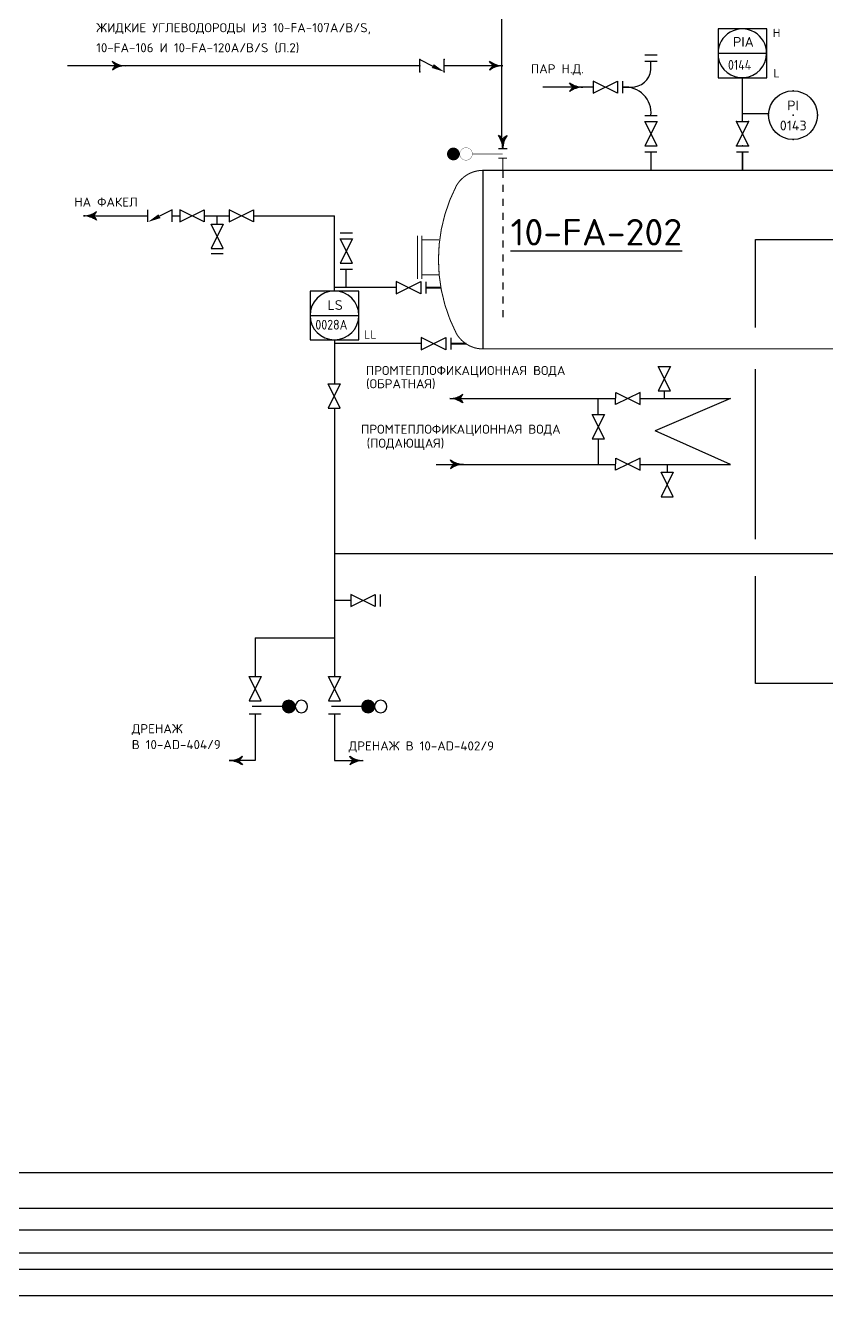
# Model space of a CAD drawing. Extents: x 78 to 490, y 181 to 404.
# Drawn here: x 131.64 to 143.13, y 185.82 to 204.04 of the extents above; entities that cross this region are included whole.
import ezdxf
from ezdxf.enums import TextEntityAlignment as Align

# ---------------------------------------------------------------- set-up
doc = ezdxf.new("R2010")
doc.units = 0
doc.linetypes.add('DASH', pattern=[0.15625, 0.09375, -0.0625])
doc.linetypes.add('SDASH', pattern=[0.09375, 0.046875, -0.046875])
doc.layers.get('0').update_dxf_attribs({"linetype": 'CONTINUOUS'})
for name, color, linetype in [('IN-ATTRIBS', 7, 'CONTINUOUS'), ('IN-EQUIPMENT', 7, 'CONTINUOUS'), ('IN-INST-TAP', 7, 'CONTINUOUS'), ('IN-INSTRUMENT', 7, 'SDASH'), ('IN-MAJ-PROC', 7, 'CONTINUOUS'), ('IN-MIN-PROC', 7, 'CONTINUOUS'), ('IN-SOFTWARE', 7, 'CONTINUOUS')]:
    doc.layers.add(name, color=color, linetype=linetype)
doc.styles.add('ATTRIBS', font='SIMPLEX', dxfattribs={"width": 0.8, "height": 0.125})
doc.styles.add('NARROW', font='simplex', dxfattribs={"width": 0.75, "height": 0.1})
doc.styles.add('S1', font='simplex.shx')
doc.styles.add('SIMPLEX', font='SIMPLEX.shx')

# ---------------------------------------------------------------- blocks, each defined once
blk = doc.blocks.new('PE2')
for points in [[(0, 0, 0.150368), (0.188, 0.062, 0.150368)], [(0.125, 0, 0.206864), (0.188, 0.062, 0.206864)], [(0.125, 0, -0.206864), (0.188, -0.062, -0.206864)]]:
    blk.add_lwpolyline(points, format="xyb")
blk.add_arc((-0.008, -0.336), 0.336, 54.4623, 88.6678)
for points in [[(0, 0), (0.125, 0), (0.04, 0.003), (0.141, 0.008)], [(0, 0), (0.125, 0), (0.04, -0.003), (0.141, -0.008)], [(0.04, 0.003), (0.141, 0.008), (0.079, 0.011), (0.156, 0.019)], [(0.079, 0.011), (0.156, 0.019), (0.117, 0.024), (0.169, 0.031)], [(0.117, 0.024), (0.169, 0.031), (0.154, 0.041), (0.179, 0.046)], [(0.154, 0.041), (0.179, 0.046), (0.188, 0.062)], [(0.04, -0.003), (0.141, -0.008), (0.079, -0.011), (0.156, -0.019)], [(0.079, -0.011), (0.156, -0.019), (0.117, -0.024), (0.169, -0.031)], [(0.117, -0.024), (0.169, -0.031), (0.154, -0.041), (0.179, -0.046)], [(0.154, -0.041), (0.179, -0.046), (0.188, -0.062)]]:
    blk.add_solid(points)
blk = doc.blocks.new('VALVTEXT')
at = {"layer": 'IN-ATTRIBS'}
for p in [(0, 0.0625), (0, 0), (0.25, 0.0625), (0.25, 0), (0, -0.0625), (0.25, -0.0625)]:
    blk.add_point(p, dxfattribs=at)
at = {"layer": 'IN-ATTRIBS', "style": 'S1', "flags": 1}
for tag, p in [('IDNUM', (0.125, 0.5625)), ('DWGNO', (0.125, 0.4375)), ('FILENO', (0.125, 0.3125))]:
    blk.add_attdef(tag, text='', height=0.1, dxfattribs=at).set_placement(p, align=Align.CENTER)
at = {"layer": 'IN-ATTRIBS', "style": 'S1'}
for tag, p in [('MODE', (0.125, 0.078125)), ('SIZE', (0.125, -0.1875))]:
    blk.add_attdef(tag, text='', height=0.1, dxfattribs=at).set_placement(p, align=Align.CENTER)
blk = doc.blocks.new('BUBTEXT')
at = {"layer": 'IN-ATTRIBS'}
for p in [(0, 0.25), (-0.25, 0), (0, 0), (0.25, 0), (0, -0.25)]:
    blk.add_point(p, dxfattribs=at)
at = {"layer": 'IN-ATTRIBS', "flags": 1}
for tag, style, width, p in [('IDNUM', 'ATTRIBS', 0.8, (0.009, 0.584)), ('DWGNO', 'ATTRIBS', 0.8, (0.003, 0.447)), ('FILENO', 'ATTRIBS', 0.8, (-0.003, 0.311)), ('LOC', 'ATTRIBS', 0.8, (-0.08, -0.422)), ('SIG', 'ATTRIBS', 0.8, (-0.087, -0.563)), ('INSTALL', 'ATTRIBS', 0.8, (-0.087, -0.699)), ('SERV', 'ATTRIBS', 0.8, (-0.083, -0.838)), ('DATE', 'ATTRIBS', 0.8, (-0.088, -0.969)), ('DES', 'NARROW', 0.75, (-0.087, -1.102)), ('CSYS', 'NARROW', 0.75, (-0.087, -1.243))]:
    blk.add_attdef(tag, text='', height=0.1, dxfattribs=dict(at, style=style, width=width)).set_placement(p, align=Align.CENTER)
at = {"layer": 'IN-ATTRIBS', "style": 'ATTRIBS', "flags": 1}
blk.add_attdef('SYSCDI', text='', height=0.1, dxfattribs=at).set_placement((-0.312, 0.312), align=Align.RIGHT)
at = {"layer": 'IN-ATTRIBS', "style": 'S1'}
for tag, p in [('XT', (0.324, 0.257)), ('A1', (0.323, 0.115)), ('A2', (0.323, -0.035)), ('A3', (0.323, -0.185)), ('RES', (0.323, -0.342))]:
    blk.add_attdef(tag, p, '', height=0.1, dxfattribs=at)
at = {"layer": 'IN-ATTRIBS', "style": 'ATTRIBS'}
blk.add_attdef('SYSCDV', text='', height=0.1, dxfattribs=at).set_placement((-0.312, 0.141), align=Align.RIGHT)
at = {"layer": 'IN-ATTRIBS', "style": 'S1'}
for tag, p in [('INSTTYPE', (0, 0.05)), ('TAGNUM', (0.002, -0.156)), ('MD', (0.402, -0.565)), ('SZ', (0.402, -0.696))]:
    blk.add_attdef(tag, text='', height=0.1, dxfattribs=at).set_placement(p, align=Align.CENTER)

msp = doc.modelspace()

# ---------------------------------------------------------------- hatches: boundary and pattern name
h = msp.add_hatch(color=2)
edge = h.paths.add_edge_path()
edge.add_arc((137.776, 202.196), 0.0893, -90, 90, ccw=False)
edge.add_arc((137.776, 202.196), 0.0893, 90, 270, ccw=False)
h = msp.add_hatch()
h.set_pattern_fill('ANSI37', color=2, scale=0.00014, style=0)
h.set_pattern_definition([(45, (-188.3338537, -90.22304136), (-0.00031430896424, 0.00031430896424), []), (135, (-188.3338537, -90.22304136), (-0.00031430896424, -0.00031430896424), [])])
edge = h.paths.add_edge_path()
edge.add_arc((135.416, 194.272), 0.0892, 90, 270)
edge.add_arc((135.416, 194.272), 0.0892, 270, 450)
h = msp.add_hatch()
h.set_pattern_fill('ANSI37', color=2, scale=0.00014, style=0)
h.set_pattern_definition([(45, (-187.19694793, -90.22304136), (-0.00031430896424, 0.00031430896424), []), (135, (-187.19694793, -90.22304136), (-0.00031430896424, -0.00031430896424), [])])
edge = h.paths.add_edge_path()
edge.add_arc((136.553, 194.272), 0.0892, 90, 270)
edge.add_arc((136.553, 194.272), 0.0892, 270, 450)

# ---------------------------------------------------------------- linework, layer by layer
at = {"color": 2}
for p, q in [((137.646, 203.375), (137.646, 203.55)), ((140.521, 203.617), (140.696, 203.617)), ((140.521, 203.529), (140.696, 203.529)), ((140.609, 203.404), (140.609, 203.529)), ((140.521, 202.75), (140.696, 202.75)), ((138.421, 202.275), (138.546, 202.275)), ((133.396, 201.221), (133.396, 201.396)), ((134.388, 201.19), (134.388, 201.306)), ((136.153, 201.067), (136.328, 201.067)), ((136.328, 200.98), (136.153, 200.63)), ((136.328, 200.63), (136.153, 200.98)), ((136.153, 200.98), (136.328, 200.98)), ((134.303, 200.769), (134.477, 200.769)), ((136.153, 200.63), (136.328, 200.63)), ((136.153, 200.542), (136.328, 200.542)), ((136.24, 200.28), (136.24, 200.542)), ((140.887, 198.798), (140.712, 199.148)), ((140.712, 199.148), (140.887, 199.148)), ((140.887, 199.148), (140.712, 198.798)), ((140.712, 198.798), (140.887, 198.798)), ((136.732, 195.706), (136.732, 195.881)), ((136.305, 195.794), (136.065, 195.794)), ((135.022, 194.355), (134.847, 194.705)), ((135.022, 194.705), (134.847, 194.355)), ((134.847, 194.705), (135.022, 194.705)), ((136.159, 194.355), (135.984, 194.705)), ((136.159, 194.705), (135.984, 194.355)), ((135.984, 194.705), (136.159, 194.705)), ((134.847, 194.355), (135.022, 194.355)), ((135.33, 194.27), (134.892, 194.27)), ((135.984, 194.355), (136.159, 194.355)), ((136.466, 194.27), (136.029, 194.27)), ((134.847, 194.169), (135.022, 194.169)), ((135.984, 194.169), (136.159, 194.169))]:
    msp.add_line(p, q, dxfattribs=at)
at = {"linetype": 'Continuous'}
for p, q in [((141.571, 203.64), (142.271, 203.64)), ((142.109, 200.971), (143.259, 200.971)), ((142.109, 199.707), (142.109, 200.971)), ((135.721, 199.881), (136.411, 199.881)), ((135.721, 199.881), (136.421, 199.881)), ((142.109, 196.67), (142.109, 199.109)), ((140.799, 198.798), (140.799, 198.689)), ((140.846, 197.631), (140.846, 197.745)), ((142.109, 194.603), (142.109, 196.141))]:
    msp.add_line(p, q, dxfattribs=at)
at = {"color": 5, "linetype": 'Continuous'}
for p, q in [((139.781, 203.154), (139.06, 203.154)), ((132.596, 201.309), (133.396, 201.309)), ((133.746, 201.309), (133.852, 201.309)), ((134.202, 201.309), (134.559, 201.309)), ((134.909, 201.309), (135.495, 201.311)), ((135.495, 201.311), (136.071, 201.311)), ((136.071, 200.231), (136.071, 201.311)), ((136.961, 200.28), (136.071, 200.28)), ((136.071, 199.531), (136.071, 198.902)), ((137.316, 199.476), (136.071, 199.476)), ((137.725, 198.688), (139.478, 198.688)), ((139.485, 198.688), (140.102, 198.688)), ((139.854, 198.46), (139.854, 198.687)), ((140.452, 198.688), (140.594, 198.688)), ((140.571, 198.688), (141.751, 198.688)), ((141.751, 198.688), (140.67, 198.227)), ((136.071, 198.552), (136.071, 197.203)), ((141.751, 197.745), (140.67, 198.227)), ((139.854, 198.11), (139.854, 197.745)), ((137.527, 197.745), (140.102, 197.745)), ((140.452, 197.745), (141.751, 197.745)), ((136.071, 197.203), (136.071, 195.987)), ((143.609, 196.462), (136.071, 196.462)), ((136.071, 195.987), (136.071, 194.705)), ((134.935, 195.255), (134.935, 194.705)), ((134.935, 195.255), (136.071, 195.255)), ((134.934, 194.169), (134.935, 193.496)), ((136.071, 194.169), (136.071, 193.496)), ((134.935, 193.496), (134.563, 193.496)), ((136.071, 193.496), (136.48, 193.496))]:
    msp.add_line(p, q, dxfattribs=at)
at = {"color": 3}
for p, q in [((102.654, 187.59), (170.133, 187.59)), ((116.38, 187.08), (277.715, 187.08)), ((116.213, 186.766), (277.81, 186.766)), ((106.748, 186.436), (278.396, 186.436))]:
    msp.add_line(p, q, dxfattribs=at)
at = {"color": 5}
msp.add_line((105.865, 186.205), (278.747, 186.205), dxfattribs=at)
at = {"color": 6}
msp.add_line((79.948, 185.824), (463.566, 185.824), dxfattribs=at)
for points in [[(142.271, 203.586), (142.271, 203.99), (141.571, 203.99), (141.571, 203.586)], [(141.571, 203.586), (141.571, 203.29), (142.271, 203.29), (142.271, 203.586)], [(136.421, 199.827), (136.421, 200.231), (135.721, 200.231), (135.721, 199.827)], [(135.721, 199.881), (135.721, 199.531), (136.421, 199.531), (136.421, 199.827)]]:
    msp.add_lwpolyline(points)
at = {"color": 2}
for points in [[(137.296, 203.375), (137.296, 203.55), (137.482, 203.457)], [(133.746, 201.221), (133.746, 201.396), (133.561, 201.304)]]:
    msp.add_lwpolyline(points, dxfattribs=at)
at = {"color": 5, "linetype": 'Continuous'}
for points in [[(139.505, 203.154, -0.206864), (139.443, 203.217, -0.206864)], [(139.63, 203.154, 0.150368), (139.443, 203.092, 0.150368)], [(139.505, 203.154, 0.206864), (139.443, 203.092, 0.206864)], [(132.471, 201.309, 0.150368), (132.659, 201.371, 0.150368)], [(132.596, 201.309, 0.206864), (132.659, 201.371, 0.206864)], [(132.596, 201.309, -0.206864), (132.659, 201.246, -0.206864)], [(137.725, 198.688, 0.150368), (137.912, 198.751, 0.150368)], [(137.85, 198.688, 0.206864), (137.912, 198.751, 0.206864)], [(137.85, 198.688, -0.206864), (137.912, 198.626, -0.206864)], [(137.796, 197.745, -0.206864), (137.734, 197.808, -0.206864)], [(137.921, 197.745, 0.150368), (137.734, 197.683, 0.150368)], [(137.796, 197.745, 0.206864), (137.734, 197.683, 0.206864)]]:
    msp.add_lwpolyline(points, format="xyb", dxfattribs=at)
at = {"color": 2}
for points in [[(139.781, 203.067), (140.131, 203.242), (140.131, 203.067), (139.781, 203.242)], [(140.696, 202.312), (140.521, 202.662), (140.696, 202.662), (140.521, 202.312)], [(142.009, 202.312), (141.834, 202.662), (142.009, 202.662), (141.834, 202.312)], [(133.852, 201.222), (134.202, 201.397), (134.202, 201.222), (133.852, 201.397)], [(134.559, 201.222), (134.909, 201.397), (134.909, 201.222), (134.559, 201.397)], [(134.476, 200.84), (134.301, 201.19), (134.476, 201.19), (134.301, 200.84)], [(136.957, 200.192), (137.307, 200.367), (137.307, 200.192), (136.957, 200.367)], [(137.316, 199.389), (137.666, 199.564), (137.666, 199.389), (137.316, 199.564)], [(136.154, 198.552), (135.979, 198.902), (136.154, 198.902), (135.979, 198.552)], [(140.103, 198.777), (140.452, 198.602), (140.453, 198.777), (140.102, 198.602)], [(139.941, 198.11), (139.766, 198.46), (139.941, 198.46), (139.766, 198.11)], [(140.103, 197.835), (140.452, 197.66), (140.453, 197.835), (140.102, 197.66)], [(140.929, 197.281), (140.754, 197.631), (140.929, 197.631), (140.754, 197.281)], [(136.305, 195.706), (136.655, 195.881), (136.655, 195.706), (136.305, 195.881)]]:
    msp.add_lwpolyline(points, close=True, dxfattribs=at)
at = {"color": 3, "linetype": 'Continuous'}
for points in [[(138.484, 202.275, 0.150368), (138.421, 202.462, 0.150368)], [(138.484, 202.4, 0.206864), (138.421, 202.462, 0.206864)], [(138.484, 202.4, -0.206864), (138.546, 202.462, -0.206864)]]:
    msp.add_lwpolyline(points, format="xyb", dxfattribs=at)
at = {"color": 2, "const_width": 0.0035}
for points in [[(137.776, 202.286, -1), (137.776, 202.107, -1)], [(137.958, 202.286, -1), (137.958, 202.107, -1)]]:
    msp.add_lwpolyline(points, format="xyb", close=True, dxfattribs=at)
msp.add_circle((142.646, 202.753), 0.35)
for centre, radius, start, end in [((141.919, 203.642), 0.348, 359.6548, 180.3452), ((141.917, 203.641), 0.35, 189.0161, 359.831), ((136.071, 199.881), 0.35, 0, 180), ((136.071, 199.882), 0.35, 180.045, 359.955)]:
    msp.add_arc(centre, radius, start, end)
at = {"color": 5, "linetype": 'Continuous'}
for centre, radius, start, end in [((140.329, 203.436), 0.282, 269.0125, 353.4806), ((139.638, 203.49), 0.336, 234.4623, 268.6678), ((140.238, 202.783), 0.373, 354.8707, 94.5341), ((132.464, 200.973), 0.336, 54.4623, 88.6678), ((137.717, 198.352), 0.336, 54.4623, 88.6678), ((137.929, 198.081), 0.336, 234.4623, 268.6678)]:
    msp.add_arc(centre, radius, start, end, dxfattribs=at)
at = {"color": 3, "linetype": 'Continuous'}
msp.add_arc((138.82, 202.267), 0.336, 144.4623, 178.6678, dxfattribs=at)
at = {"color": 2}
for centre, start, end in [((135.416, 194.272), 90, 270), ((135.416, 194.272), 270, 90), ((135.597, 194.272), 90, 270), ((135.597, 194.272), 270, 90), ((136.553, 194.272), 90, 270), ((136.553, 194.272), 270, 90), ((136.734, 194.272), 90, 270), ((136.734, 194.272), 270, 90)]:
    msp.add_arc(centre, 0.0892, start, end, dxfattribs=at)
for points in [[(137.466, 203.43), (137.646, 203.375), (137.496, 203.484)], [(133.577, 201.277), (133.396, 201.221), (133.546, 201.331)]]:
    msp.add_solid(points, dxfattribs=at)
at = {"color": 5, "linetype": 'Continuous'}
for points in [[(139.477, 203.195), (139.451, 203.2), (139.443, 203.217)], [(139.477, 203.113), (139.451, 203.108), (139.443, 203.092)], [(139.513, 203.178), (139.462, 203.186), (139.477, 203.195), (139.451, 203.2)], [(139.513, 203.13), (139.462, 203.123), (139.477, 203.113), (139.451, 203.108)], [(139.551, 203.166), (139.474, 203.173), (139.513, 203.178), (139.462, 203.186)], [(139.551, 203.143), (139.474, 203.136), (139.513, 203.13), (139.462, 203.123)], [(139.59, 203.158), (139.489, 203.162), (139.551, 203.166), (139.474, 203.173)], [(139.59, 203.151), (139.489, 203.146), (139.551, 203.143), (139.474, 203.136)], [(139.63, 203.154), (139.505, 203.154), (139.59, 203.158), (139.489, 203.162)], [(139.63, 203.154), (139.505, 203.154), (139.59, 203.151), (139.489, 203.146)], [(132.471, 201.309), (132.596, 201.309), (132.511, 201.312), (132.613, 201.317)], [(132.471, 201.309), (132.596, 201.309), (132.511, 201.305), (132.613, 201.301)], [(132.511, 201.312), (132.613, 201.317), (132.551, 201.32), (132.627, 201.327)], [(132.511, 201.305), (132.613, 201.301), (132.551, 201.297), (132.627, 201.29)], [(132.551, 201.32), (132.627, 201.327), (132.589, 201.333), (132.64, 201.34)], [(132.551, 201.297), (132.627, 201.29), (132.589, 201.285), (132.64, 201.277)], [(132.589, 201.333), (132.64, 201.34), (132.625, 201.35), (132.651, 201.355)], [(132.625, 201.35), (132.651, 201.355), (132.659, 201.371)], [(132.589, 201.285), (132.64, 201.277), (132.625, 201.268), (132.651, 201.262)], [(132.625, 201.268), (132.651, 201.262), (132.659, 201.246)], [(137.878, 198.729), (137.904, 198.735), (137.912, 198.751)], [(137.725, 198.688), (137.85, 198.688), (137.765, 198.692), (137.866, 198.696)], [(137.725, 198.688), (137.85, 198.688), (137.765, 198.685), (137.866, 198.68)], [(137.765, 198.692), (137.866, 198.696), (137.804, 198.7), (137.881, 198.707)], [(137.765, 198.685), (137.866, 198.68), (137.804, 198.677), (137.881, 198.67)], [(137.804, 198.7), (137.881, 198.707), (137.842, 198.712), (137.894, 198.72)], [(137.804, 198.677), (137.881, 198.67), (137.842, 198.664), (137.894, 198.657)], [(137.842, 198.712), (137.894, 198.72), (137.878, 198.729), (137.904, 198.735)], [(137.842, 198.664), (137.894, 198.657), (137.878, 198.647), (137.904, 198.642)], [(137.878, 198.647), (137.904, 198.642), (137.912, 198.626)], [(137.768, 197.786), (137.742, 197.791), (137.734, 197.808)], [(137.768, 197.704), (137.742, 197.699), (137.734, 197.683)], [(137.804, 197.769), (137.752, 197.777), (137.768, 197.786), (137.742, 197.791)], [(137.804, 197.721), (137.752, 197.714), (137.768, 197.704), (137.742, 197.699)], [(137.842, 197.756), (137.765, 197.764), (137.804, 197.769), (137.752, 197.777)], [(137.842, 197.734), (137.765, 197.726), (137.804, 197.721), (137.752, 197.714)], [(137.881, 197.748), (137.78, 197.753), (137.842, 197.756), (137.765, 197.764)], [(137.881, 197.742), (137.78, 197.737), (137.842, 197.734), (137.765, 197.726)], [(137.921, 197.745), (137.796, 197.745), (137.881, 197.748), (137.78, 197.753)], [(137.921, 197.745), (137.796, 197.745), (137.881, 197.742), (137.78, 197.737)]]:
    msp.add_solid(points, dxfattribs=at)
at = {"color": 3, "linetype": 'Continuous'}
for points in [[(138.443, 202.428), (138.438, 202.454), (138.421, 202.462)], [(138.46, 202.392), (138.452, 202.443), (138.443, 202.428), (138.438, 202.454)], [(138.472, 202.354), (138.465, 202.431), (138.46, 202.392), (138.452, 202.443)], [(138.481, 202.315), (138.476, 202.416), (138.472, 202.354), (138.465, 202.431)], [(138.484, 202.275), (138.484, 202.4), (138.481, 202.315), (138.476, 202.416)], [(138.484, 202.275), (138.484, 202.4), (138.487, 202.315), (138.492, 202.416)], [(138.487, 202.315), (138.492, 202.416), (138.495, 202.354), (138.502, 202.431)], [(138.495, 202.354), (138.502, 202.431), (138.508, 202.392), (138.515, 202.443)], [(138.508, 202.392), (138.515, 202.443), (138.525, 202.428), (138.53, 202.454)], [(138.525, 202.428), (138.53, 202.454), (138.546, 202.462)]]:
    msp.add_solid(points, dxfattribs=at)
at = {"layer": 'IN-EQUIPMENT', "color": 7}
msp.add_line((140.208, 203.067), (140.208, 203.242), dxfattribs=at)
at = {"layer": 'IN-EQUIPMENT', "color": 6}
for p, q in [((138.203, 199.4), (138.203, 201.962)), ((137.384, 200.28), (137.603, 200.28))]:
    msp.add_line(p, q, dxfattribs=at)
for points, const_width in [([(140.521, 202.225), (140.696, 202.225)], 0.021), ([(140.609, 201.962), (140.609, 202.225)], 0.021), ([(141.834, 202.225), (142.009, 202.225)], 0.021), ([(141.921, 201.962), (141.921, 202.225)], 0.021), ([(138.421, 202.135), (138.546, 202.135)], 0.015), ([(138.484, 201.96), (138.484, 202.135)], 0.015), ([(137.26, 200.402), (137.26, 201.027)], 0.015), ([(137.322, 200.402), (137.322, 201.027)], 0.015), ([(137.572, 200.965), (137.322, 200.965)], 0.015), ([(137.572, 200.465), (137.322, 200.465)], 0.015), ([(137.384, 200.28), (137.603, 200.28)], 0.028), ([(137.384, 200.192), (137.384, 200.367)], 0.021), ([(137.743, 199.476), (137.962, 199.476)], 0.028), ([(137.743, 199.389), (137.743, 199.564)], 0.021)]:
    msp.add_lwpolyline(points, dxfattribs=dict(at, const_width=const_width))
at = {"layer": 'IN-EQUIPMENT', "color": 2, "const_width": 0.007}
msp.add_lwpolyline([(138.045, 202.196), (138.483, 202.196)], dxfattribs=at)
at = {"layer": 'IN-EQUIPMENT', "color": 6, "const_width": 0.015}
msp.add_lwpolyline([(138.203, 199.4), (148.109, 199.4, 0.267949), (148.492, 199.621, 0.242718), (148.492, 201.741, 0.267949), (148.109, 201.962), (138.203, 201.962, 0.267949), (137.819, 201.741, 0.242718), (137.819, 199.621, 0.267949)], format="xyb", close=True, dxfattribs=at)
at = {"layer": 'IN-INST-TAP', "color": 7, "linetype": 'Continuous'}
for p, q in [((141.921, 202.662), (141.921, 203.29)), ((141.921, 202.775), (142.296, 202.775))]:
    msp.add_line(p, q, dxfattribs=at)
at = {"layer": 'IN-MAJ-PROC', "color": 3}
msp.add_line((138.464, 206.322), (138.464, 202.4), dxfattribs=at)
at = {"layer": 'IN-MAJ-PROC', "color": 5}
for p, q in [((137.296, 203.462), (132.241, 203.462)), ((138.359, 203.462), (137.646, 203.462))]:
    msp.add_line(p, q, dxfattribs=at)
at = {"layer": 'IN-MAJ-PROC', "color": 5, "linetype": 'DASH'}
msp.add_line((138.483, 201.954), (138.483, 199.837), dxfattribs=at)
at = {"layer": 'IN-MAJ-PROC', "color": 5}
for points in [[(132.949, 203.462, -0.206864), (132.887, 203.525, -0.206864)], [(138.359, 203.462, -0.206864), (138.296, 203.525, -0.206864)], [(133.074, 203.462, 0.150368), (132.887, 203.4, 0.150368)], [(132.949, 203.462, 0.206864), (132.887, 203.4, 0.206864)], [(138.484, 203.462, 0.150368), (138.296, 203.4, 0.150368)], [(138.359, 203.462, 0.206864), (138.296, 203.4, 0.206864)]]:
    msp.add_lwpolyline(points, format="xyb", dxfattribs=at)
for centre in [(133.082, 203.798), (138.492, 203.798)]:
    msp.add_arc(centre, 0.336, 234.4623, 268.6678, dxfattribs=at)
for points in [[(132.921, 203.503), (132.895, 203.508), (132.887, 203.525)], [(132.957, 203.486), (132.905, 203.494), (132.921, 203.503), (132.895, 203.508)], [(132.995, 203.473), (132.918, 203.481), (132.957, 203.486), (132.905, 203.494)], [(133.034, 203.465), (132.933, 203.47), (132.995, 203.473), (132.918, 203.481)], [(138.33, 203.503), (138.304, 203.508), (138.296, 203.525)], [(138.367, 203.486), (138.315, 203.494), (138.33, 203.503), (138.304, 203.508)], [(138.405, 203.473), (138.328, 203.481), (138.367, 203.486), (138.315, 203.494)], [(138.444, 203.465), (138.343, 203.47), (138.405, 203.473), (138.328, 203.481)], [(132.921, 203.421), (132.895, 203.416), (132.887, 203.4)], [(132.957, 203.438), (132.905, 203.431), (132.921, 203.421), (132.895, 203.416)], [(132.995, 203.451), (132.918, 203.443), (132.957, 203.438), (132.905, 203.431)], [(133.034, 203.459), (132.933, 203.454), (132.995, 203.451), (132.918, 203.443)], [(133.074, 203.462), (132.949, 203.462), (133.034, 203.465), (132.933, 203.47)], [(133.074, 203.462), (132.949, 203.462), (133.034, 203.459), (132.933, 203.454)], [(138.33, 203.421), (138.304, 203.416), (138.296, 203.4)], [(138.367, 203.438), (138.315, 203.431), (138.33, 203.421), (138.304, 203.416)], [(138.405, 203.451), (138.328, 203.443), (138.367, 203.438), (138.315, 203.431)], [(138.444, 203.459), (138.343, 203.454), (138.405, 203.451), (138.328, 203.443)], [(138.484, 203.462), (138.359, 203.462), (138.444, 203.465), (138.343, 203.47)], [(138.484, 203.462), (138.359, 203.462), (138.444, 203.459), (138.343, 203.454)]]:
    msp.add_solid(points, dxfattribs=at)
at = {"layer": 'IN-MIN-PROC', "color": 5}
msp.add_line((140.208, 203.154), (140.324, 203.154), dxfattribs=at)
at = {"layer": 'IN-SOFTWARE', "color": 7, "linetype": 'Continuous'}
msp.add_line((145.421, 194.603), (142.109, 194.603), dxfattribs=at)

# ---------------------------------------------------------------- block references
at = {"color": 5, "linetype": 'Continuous'}
msp.add_blockref('PE2', (134.563, 193.496), dxfattribs=at)
at = {"color": 5, "linetype": 'Continuous', "rotation": 180}
msp.add_blockref('PE2', (136.48, 193.496), dxfattribs=at)
at = {"layer": 'IN-EQUIPMENT', "color": 7, "xscale": 1.4, "yscale": 1.4, "zscale": 1.4, "rotation": 90}
msp.add_blockref('VALVTEXT', (141.921, 202.312), dxfattribs=at)
at = {"layer": 'IN-INSTRUMENT', "color": 7, "xscale": 1.4, "yscale": 1.4, "zscale": 1.4}
msp.add_blockref('BUBTEXT', (142.646, 202.753), dxfattribs=at).add_auto_attribs({'INSTTYPE': 'PI', 'TAGNUM': '0143'})
at = {"layer": 'IN-MAJ-PROC', "color": 7, "xscale": 1.4, "yscale": 1.4, "zscale": 1.4}
msp.add_blockref('VALVTEXT', (137.296, 203.462), dxfattribs=at)

# ---------------------------------------------------------------- texts
at = {"color": 1, "linetype": 'Continuous', "style": 'SIMPLEX'}
for s, p in [('ЖИДКИЕ УГЛЕВОДОРОДЫ ИЗ 10-FA-107A/B/S,  ', (132.654, 203.942)), ('10-FA-106 И 10-FA-120A/B/S (Л.2)', (132.654, 203.655)), ('ПАР Н.Д.', (138.887, 203.353)), ('НА ФАКЕЛ', (132.34, 201.442)), ('ПРОМТЕПЛОФИКАЦИОННАЯ ВОДА', (136.521, 199.026)), ('(ОБРАТНАЯ)', (136.524, 198.836)), ('ПРОМТЕПЛОФИКАЦИОННАЯ ВОДА', (136.452, 198.184)), ('(ПОДАЮЩАЯ)', (136.532, 197.984)), ('ДРЕНАЖ ', (133.165, 193.889)), ('В 10-AD-404/9', (133.165, 193.661)), ('ДРЕНАЖ В 10-AD-402/9', (136.275, 193.642))]:
    msp.add_text(s, height=0.13, dxfattribs=at).set_placement(p)
at = {"color": 4, "linetype": 'Continuous', "style": 'S1'}
msp.add_text('%%u10-FA-202', height=0.38, dxfattribs=at).set_placement((138.596, 200.884))
at = {"layer": 'IN-INSTRUMENT', "style": 'SIMPLEX'}
for s, height, p in [('PIA', 0.14, (141.785, 203.735)), ('H', 0.12, (142.356, 203.872)), ('L', 0.12, (142.364, 203.295)), ('LS', 0.14, (135.97, 199.96)), ('LL', 0.12, (136.494, 199.548))]:
    msp.add_text(s, height=height, dxfattribs=at).set_placement(p)
at = {"layer": 'IN-INSTRUMENT', "style": 'SIMPLEX', "width": 0.85}
for s, p in [('0144', (141.713, 203.404)), ('0028A', (135.797, 199.678))]:
    msp.add_text(s, height=0.14, dxfattribs=at).set_placement(p)

doc.saveas('drawing.dxf')
